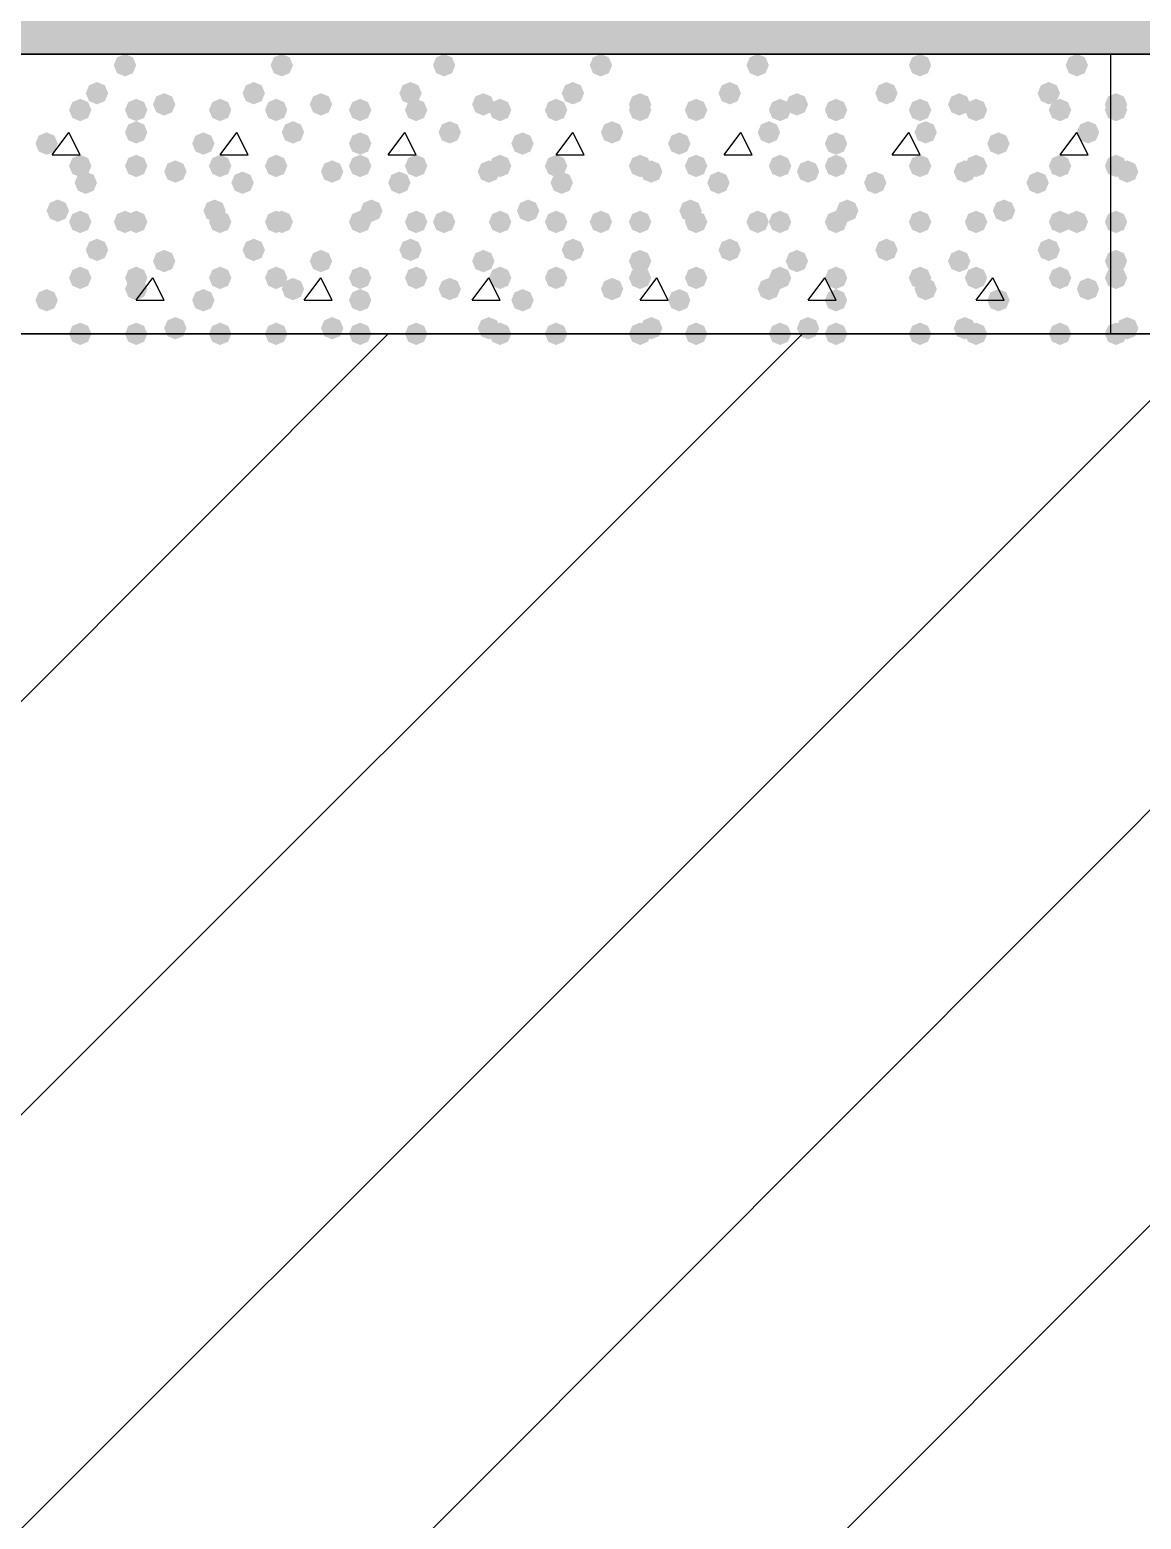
# Model space of a CAD drawing. Header units: millimetres. Extents: x 0 to 420, y 0 to 297.
# Drawn here: x 355.22 to 363.62, y 154.86 to 166.13 of the extents above; entities that cross this region are included whole.
import ezdxf

# ---------------------------------------------------------------- set-up
doc = ezdxf.new("R2010")
doc.units = ezdxf.units.MM
doc.layers.get('0').update_dxf_attribs({"linetype": 'CONTINUOUS'})

msp = doc.modelspace()

# ---------------------------------------------------------------- hatches: boundary and pattern name
at = {"true_color": 0x000008}
h = msp.add_hatch(color=0, dxfattribs=at)
h.paths.add_polyline_path([(378.544667, 177.927), (32.469667, 177.927), (378.544667, 165.946667)], flags=0)
h.paths.add_polyline_path([(32.469667, 177.927), (378.544667, 165.946667), (32.469667, 165.946667)], flags=0)
for points in [[(356.023333, 165.862), (355.998462, 165.802204), (355.938667, 165.777333), (355.878871, 165.802204), (355.854, 165.862), (355.878871, 165.921796), (355.938667, 165.946667), (355.998462, 165.921796)], [(357.208667, 165.862), (357.183796, 165.802204), (357.124, 165.777333), (357.064204, 165.802204), (357.039333, 165.862), (357.064204, 165.921796), (357.124, 165.946667), (357.183796, 165.921796)], [(358.436333, 165.862), (358.411462, 165.802204), (358.351667, 165.777333), (358.291871, 165.802204), (358.267, 165.862), (358.291871, 165.921796), (358.351667, 165.946667), (358.411462, 165.921796)], [(359.621667, 165.862), (359.596796, 165.802204), (359.537, 165.777333), (359.477204, 165.802204), (359.452333, 165.862), (359.477204, 165.921796), (359.537, 165.946667), (359.596796, 165.921796)], [(360.807, 165.862), (360.782129, 165.802204), (360.722333, 165.777333), (360.662537, 165.802204), (360.637667, 165.862), (360.662537, 165.921796), (360.722333, 165.946667), (360.782129, 165.921796)], [(362.034667, 165.862), (362.009796, 165.802204), (361.95, 165.777333), (361.890204, 165.802204), (361.865333, 165.862), (361.890204, 165.921796), (361.95, 165.946667), (362.009796, 165.921796)], [(363.22, 165.862), (363.195129, 165.802204), (363.135333, 165.777333), (363.075538, 165.802204), (363.050667, 165.862), (363.075537, 165.921796), (363.135333, 165.946667), (363.195129, 165.921796)], [(355.811667, 165.650333), (355.786796, 165.590537), (355.727, 165.565667), (355.667204, 165.590537), (355.642333, 165.650333), (355.667204, 165.710129), (355.727, 165.735), (355.786796, 165.710129)], [(356.319667, 165.565667), (356.294796, 165.505871), (356.235, 165.481), (356.175204, 165.505871), (356.150333, 165.565667), (356.175204, 165.625462), (356.235, 165.650333), (356.294796, 165.625463)], [(356.997, 165.650333), (356.972129, 165.590537), (356.912333, 165.565667), (356.852538, 165.590537), (356.827667, 165.650333), (356.852537, 165.710129), (356.912333, 165.735), (356.972129, 165.710129)], [(357.505, 165.565667), (357.480129, 165.505871), (357.420333, 165.481), (357.360537, 165.505871), (357.335667, 165.565667), (357.360537, 165.625462), (357.420333, 165.650333), (357.480129, 165.625463)], [(358.182333, 165.650333), (358.157462, 165.590537), (358.097667, 165.565667), (358.037871, 165.590537), (358.013, 165.650333), (358.037871, 165.710129), (358.097667, 165.735), (358.157462, 165.710129)], [(358.732667, 165.565667), (358.707796, 165.505871), (358.648, 165.481), (358.588204, 165.505871), (358.563333, 165.565667), (358.588204, 165.625462), (358.648, 165.650333), (358.707796, 165.625463)], [(359.41, 165.650333), (359.385129, 165.590537), (359.325333, 165.565667), (359.265538, 165.590537), (359.240667, 165.650333), (359.265537, 165.710129), (359.325333, 165.735), (359.385129, 165.710129)], [(359.918, 165.565667), (359.893129, 165.505871), (359.833333, 165.481), (359.773537, 165.505871), (359.748667, 165.565667), (359.773537, 165.625462), (359.833333, 165.650333), (359.893129, 165.625463)], [(360.595333, 165.650333), (360.570462, 165.590537), (360.510667, 165.565667), (360.450871, 165.590537), (360.426, 165.650333), (360.450871, 165.710129), (360.510667, 165.735), (360.570462, 165.710129)], [(361.103333, 165.565667), (361.078463, 165.505871), (361.018667, 165.481), (360.958871, 165.505871), (360.934, 165.565667), (360.958871, 165.625462), (361.018667, 165.650333), (361.078462, 165.625463)], [(361.780667, 165.650333), (361.755796, 165.590537), (361.696, 165.565667), (361.636204, 165.590537), (361.611333, 165.650333), (361.636204, 165.710129), (361.696, 165.735), (361.755796, 165.710129)], [(362.331, 165.565667), (362.306129, 165.505871), (362.246333, 165.481), (362.186537, 165.505871), (362.161667, 165.565667), (362.186537, 165.625462), (362.246333, 165.650333), (362.306129, 165.625463)], [(363.008333, 165.650333), (362.983462, 165.590537), (362.923667, 165.565667), (362.863871, 165.590537), (362.839, 165.650333), (362.863871, 165.710129), (362.923667, 165.735), (362.983462, 165.710129)], [(355.684667, 165.523333), (355.659796, 165.463537), (355.6, 165.438667), (355.540204, 165.463537), (355.515333, 165.523333), (355.540204, 165.583129), (355.6, 165.608), (355.659796, 165.583129)], [(356.108, 165.523333), (356.083129, 165.463537), (356.023333, 165.438667), (355.963538, 165.463537), (355.938667, 165.523333), (355.963537, 165.583129), (356.023333, 165.608), (356.083129, 165.583129)], [(356.743, 165.523333), (356.718129, 165.463537), (356.658333, 165.438667), (356.598538, 165.463537), (356.573667, 165.523333), (356.598537, 165.583129), (356.658333, 165.608), (356.718129, 165.583129)], [(357.166333, 165.523333), (357.141462, 165.463537), (357.081667, 165.438667), (357.021871, 165.463537), (356.997, 165.523333), (357.021871, 165.583129), (357.081667, 165.608), (357.141462, 165.583129)], [(357.801333, 165.523333), (357.776462, 165.463537), (357.716667, 165.438667), (357.656871, 165.463537), (357.632, 165.523333), (357.656871, 165.583129), (357.716667, 165.608), (357.776462, 165.583129)], [(358.224667, 165.523333), (358.199796, 165.463537), (358.14, 165.438667), (358.080204, 165.463537), (358.055333, 165.523333), (358.080204, 165.583129), (358.14, 165.608), (358.199796, 165.583129)], [(358.859667, 165.523333), (358.834796, 165.463537), (358.775, 165.438667), (358.715204, 165.463537), (358.690333, 165.523333), (358.715204, 165.583129), (358.775, 165.608), (358.834796, 165.583129)], [(359.283, 165.523333), (359.258129, 165.463537), (359.198333, 165.438667), (359.138537, 165.463537), (359.113667, 165.523333), (359.138537, 165.583129), (359.198333, 165.608), (359.258129, 165.583129)], [(359.918, 165.523333), (359.893129, 165.463537), (359.833333, 165.438667), (359.773537, 165.463537), (359.748667, 165.523333), (359.773537, 165.583129), (359.833333, 165.608), (359.893129, 165.583129)], [(360.341333, 165.523333), (360.316462, 165.463537), (360.256667, 165.438667), (360.196871, 165.463537), (360.172, 165.523333), (360.196871, 165.583129), (360.256667, 165.608), (360.316462, 165.583129)], [(360.976333, 165.523333), (360.951462, 165.463537), (360.891667, 165.438667), (360.831871, 165.463537), (360.807, 165.523333), (360.831871, 165.583129), (360.891667, 165.608), (360.951462, 165.583129)], [(361.399667, 165.523333), (361.374796, 165.463537), (361.315, 165.438667), (361.255204, 165.463537), (361.230333, 165.523333), (361.255204, 165.583129), (361.315, 165.608), (361.374796, 165.583129)], [(362.034667, 165.523333), (362.009796, 165.463537), (361.95, 165.438667), (361.890204, 165.463537), (361.865333, 165.523333), (361.890204, 165.583129), (361.95, 165.608), (362.009796, 165.583129)], [(362.458, 165.523333), (362.433129, 165.463537), (362.373333, 165.438667), (362.313538, 165.463537), (362.288667, 165.523333), (362.313537, 165.583129), (362.373333, 165.608), (362.433129, 165.583129)], [(363.093, 165.523333), (363.068129, 165.463537), (363.008333, 165.438667), (362.948537, 165.463537), (362.923667, 165.523333), (362.948537, 165.583129), (363.008333, 165.608), (363.068129, 165.583129)], [(356.108, 165.354), (356.083129, 165.294204), (356.023333, 165.269333), (355.963538, 165.294204), (355.938667, 165.354), (355.963537, 165.413796), (356.023333, 165.438667), (356.083129, 165.413796)], [(357.293333, 165.354), (357.268462, 165.294204), (357.208667, 165.269333), (357.148871, 165.294204), (357.124, 165.354), (357.148871, 165.413796), (357.208667, 165.438667), (357.268462, 165.413796)], [(358.478667, 165.354), (358.453796, 165.294204), (358.394, 165.269333), (358.334204, 165.294204), (358.309333, 165.354), (358.334204, 165.413796), (358.394, 165.438667), (358.453796, 165.413796)], [(359.706333, 165.354), (359.681462, 165.294204), (359.621667, 165.269333), (359.561871, 165.294204), (359.537, 165.354), (359.561871, 165.413796), (359.621667, 165.438667), (359.681462, 165.413796)], [(360.891667, 165.354), (360.866796, 165.294204), (360.807, 165.269333), (360.747204, 165.294204), (360.722333, 165.354), (360.747204, 165.413796), (360.807, 165.438667), (360.866796, 165.413796)], [(362.077, 165.354), (362.052129, 165.294204), (361.992333, 165.269333), (361.932538, 165.294204), (361.907667, 165.354), (361.932537, 165.413796), (361.992333, 165.438667), (362.052129, 165.413796)], [(363.304667, 165.354), (363.279796, 165.294204), (363.22, 165.269333), (363.160204, 165.294204), (363.135333, 165.354), (363.160204, 165.413796), (363.22, 165.438667), (363.279796, 165.413796)], [(355.430667, 165.269333), (355.405796, 165.209537), (355.346, 165.184667), (355.286204, 165.209537), (355.261333, 165.269333), (355.286204, 165.329129), (355.346, 165.354), (355.405796, 165.329129)], [(356.616, 165.269333), (356.591129, 165.209537), (356.531333, 165.184667), (356.471537, 165.209537), (356.446667, 165.269333), (356.471537, 165.329129), (356.531333, 165.354), (356.591129, 165.329129)], [(357.801333, 165.269333), (357.776462, 165.209537), (357.716667, 165.184667), (357.656871, 165.209537), (357.632, 165.269333), (357.656871, 165.329129), (357.716667, 165.354), (357.776462, 165.329129)], [(359.029, 165.269333), (359.004129, 165.209537), (358.944333, 165.184667), (358.884537, 165.209537), (358.859667, 165.269333), (358.884537, 165.329129), (358.944333, 165.354), (359.004129, 165.329129)], [(360.214333, 165.269333), (360.189462, 165.209537), (360.129667, 165.184667), (360.069871, 165.209537), (360.045, 165.269333), (360.069871, 165.329129), (360.129667, 165.354), (360.189462, 165.329129)], [(361.399667, 165.269333), (361.374796, 165.209537), (361.315, 165.184667), (361.255204, 165.209537), (361.230333, 165.269333), (361.255204, 165.329129), (361.315, 165.354), (361.374796, 165.329129)], [(362.627333, 165.269333), (362.602462, 165.209537), (362.542667, 165.184667), (362.482871, 165.209537), (362.458, 165.269333), (362.482871, 165.329129), (362.542667, 165.354), (362.602462, 165.329129)], [(355.684667, 165.1), (355.659796, 165.040204), (355.6, 165.015333), (355.540204, 165.040204), (355.515333, 165.1), (355.540204, 165.159796), (355.6, 165.184667), (355.659796, 165.159796)], [(356.108, 165.1), (356.083129, 165.040204), (356.023333, 165.015333), (355.963538, 165.040204), (355.938667, 165.1), (355.963537, 165.159796), (356.023333, 165.184667), (356.083129, 165.159796)], [(356.404333, 165.057667), (356.379462, 164.997871), (356.319667, 164.973), (356.259871, 164.997871), (356.235, 165.057667), (356.259871, 165.117462), (356.319667, 165.142333), (356.379462, 165.117463)], [(356.743, 165.1), (356.718129, 165.040204), (356.658333, 165.015333), (356.598538, 165.040204), (356.573667, 165.1), (356.598537, 165.159796), (356.658333, 165.184667), (356.718129, 165.159796)], [(357.166333, 165.1), (357.141462, 165.040204), (357.081667, 165.015333), (357.021871, 165.040204), (356.997, 165.1), (357.021871, 165.159796), (357.081667, 165.184667), (357.141462, 165.159796)], [(357.589667, 165.057667), (357.564796, 164.997871), (357.505, 164.973), (357.445204, 164.997871), (357.420333, 165.057667), (357.445204, 165.117462), (357.505, 165.142333), (357.564796, 165.117463)], [(357.801333, 165.1), (357.776462, 165.040204), (357.716667, 165.015333), (357.656871, 165.040204), (357.632, 165.1), (357.656871, 165.159796), (357.716667, 165.184667), (357.776462, 165.159796)], [(358.224667, 165.1), (358.199796, 165.040204), (358.14, 165.015333), (358.080204, 165.040204), (358.055333, 165.1), (358.080204, 165.159796), (358.14, 165.184667), (358.199796, 165.159796)], [(358.775, 165.057667), (358.750129, 164.997871), (358.690333, 164.973), (358.630538, 164.997871), (358.605667, 165.057667), (358.630537, 165.117462), (358.690333, 165.142333), (358.750129, 165.117463)], [(358.859667, 165.1), (358.834796, 165.040204), (358.775, 165.015333), (358.715204, 165.040204), (358.690333, 165.1), (358.715204, 165.159796), (358.775, 165.184667), (358.834796, 165.159796)], [(359.283, 165.1), (359.258129, 165.040204), (359.198333, 165.015333), (359.138537, 165.040204), (359.113667, 165.1), (359.138537, 165.159796), (359.198333, 165.184667), (359.258129, 165.159796)], [(359.918, 165.1), (359.893129, 165.040204), (359.833333, 165.015333), (359.773537, 165.040204), (359.748667, 165.1), (359.773537, 165.159796), (359.833333, 165.184667), (359.893129, 165.159796)], [(360.002667, 165.057667), (359.977796, 164.997871), (359.918, 164.973), (359.858204, 164.997871), (359.833333, 165.057667), (359.858204, 165.117462), (359.918, 165.142333), (359.977796, 165.117463)], [(360.341333, 165.1), (360.316462, 165.040204), (360.256667, 165.015333), (360.196871, 165.040204), (360.172, 165.1), (360.196871, 165.159796), (360.256667, 165.184667), (360.316462, 165.159796)], [(360.976333, 165.1), (360.951462, 165.040204), (360.891667, 165.015333), (360.831871, 165.040204), (360.807, 165.1), (360.831871, 165.159796), (360.891667, 165.184667), (360.951462, 165.159796)], [(361.188, 165.057667), (361.163129, 164.997871), (361.103333, 164.973), (361.043537, 164.997871), (361.018667, 165.057667), (361.043537, 165.117462), (361.103333, 165.142333), (361.163129, 165.117463)], [(361.399667, 165.1), (361.374796, 165.040204), (361.315, 165.015333), (361.255204, 165.040204), (361.230333, 165.1), (361.255204, 165.159796), (361.315, 165.184667), (361.374796, 165.159796)], [(362.034667, 165.1), (362.009796, 165.040204), (361.95, 165.015333), (361.890204, 165.040204), (361.865333, 165.1), (361.890204, 165.159796), (361.95, 165.184667), (362.009796, 165.159796)], [(362.373333, 165.057667), (362.348462, 164.997871), (362.288667, 164.973), (362.228871, 164.997871), (362.204, 165.057667), (362.228871, 165.117462), (362.288667, 165.142333), (362.348462, 165.117463)], [(362.458, 165.1), (362.433129, 165.040204), (362.373333, 165.015333), (362.313538, 165.040204), (362.288667, 165.1), (362.313537, 165.159796), (362.373333, 165.184667), (362.433129, 165.159796)], [(363.093, 165.1), (363.068129, 165.040204), (363.008333, 165.015333), (362.948537, 165.040204), (362.923667, 165.1), (362.948537, 165.159796), (363.008333, 165.184667), (363.068129, 165.159796)], [(355.727, 164.973), (355.702129, 164.913204), (355.642333, 164.888333), (355.582538, 164.913204), (355.557667, 164.973), (355.582537, 165.032796), (355.642333, 165.057667), (355.702129, 165.032796)], [(356.912333, 164.973), (356.887462, 164.913204), (356.827667, 164.888333), (356.767871, 164.913204), (356.743, 164.973), (356.767871, 165.032796), (356.827667, 165.057667), (356.887462, 165.032796)], [(358.097667, 164.973), (358.072796, 164.913204), (358.013, 164.888333), (357.953204, 164.913204), (357.928333, 164.973), (357.953204, 165.032796), (358.013, 165.057667), (358.072796, 165.032796)], [(359.325333, 164.973), (359.300462, 164.913204), (359.240667, 164.888333), (359.180871, 164.913204), (359.156, 164.973), (359.180871, 165.032796), (359.240667, 165.057667), (359.300462, 165.032796)], [(360.510667, 164.973), (360.485796, 164.913204), (360.426, 164.888333), (360.366204, 164.913204), (360.341333, 164.973), (360.366204, 165.032796), (360.426, 165.057667), (360.485796, 165.032796)], [(361.696, 164.973), (361.671129, 164.913204), (361.611333, 164.888333), (361.551537, 164.913204), (361.526667, 164.973), (361.551537, 165.032796), (361.611333, 165.057667), (361.671129, 165.032796)], [(362.923667, 164.973), (362.898796, 164.913204), (362.839, 164.888333), (362.779204, 164.913204), (362.754333, 164.973), (362.779204, 165.032796), (362.839, 165.057667), (362.898796, 165.032796)], [(355.515333, 164.761333), (355.490463, 164.701537), (355.430667, 164.676667), (355.370871, 164.701537), (355.346, 164.761333), (355.370871, 164.821129), (355.430667, 164.846), (355.490462, 164.821129)], [(355.684667, 164.676667), (355.659796, 164.616871), (355.6, 164.592), (355.540204, 164.616871), (355.515333, 164.676667), (355.540204, 164.736462), (355.6, 164.761333), (355.659796, 164.736463)], [(356.023333, 164.676667), (355.998462, 164.616871), (355.938667, 164.592), (355.878871, 164.616871), (355.854, 164.676667), (355.878871, 164.736462), (355.938667, 164.761333), (355.998462, 164.736463)], [(356.108, 164.676667), (356.083129, 164.616871), (356.023333, 164.592), (355.963538, 164.616871), (355.938667, 164.676667), (355.963537, 164.736462), (356.023333, 164.761333), (356.083129, 164.736463)], [(356.700667, 164.761333), (356.675796, 164.701537), (356.616, 164.676667), (356.556204, 164.701537), (356.531333, 164.761333), (356.556204, 164.821129), (356.616, 164.846), (356.675796, 164.821129)], [(356.743, 164.676667), (356.718129, 164.616871), (356.658333, 164.592), (356.598538, 164.616871), (356.573667, 164.676667), (356.598537, 164.736462), (356.658333, 164.761333), (356.718129, 164.736463)], [(357.166333, 164.676667), (357.141462, 164.616871), (357.081667, 164.592), (357.021871, 164.616871), (356.997, 164.676667), (357.021871, 164.736462), (357.081667, 164.761333), (357.141462, 164.736463)], [(357.208667, 164.676667), (357.183796, 164.616871), (357.124, 164.592), (357.064204, 164.616871), (357.039333, 164.676667), (357.064204, 164.736462), (357.124, 164.761333), (357.183796, 164.736463)], [(357.801333, 164.676667), (357.776462, 164.616871), (357.716667, 164.592), (357.656871, 164.616871), (357.632, 164.676667), (357.656871, 164.736462), (357.716667, 164.761333), (357.776462, 164.736463)], [(357.886, 164.761333), (357.861129, 164.701537), (357.801333, 164.676667), (357.741537, 164.701537), (357.716667, 164.761333), (357.741537, 164.821129), (357.801333, 164.846), (357.861129, 164.821129)], [(358.224667, 164.676667), (358.199796, 164.616871), (358.14, 164.592), (358.080204, 164.616871), (358.055333, 164.676667), (358.080204, 164.736462), (358.14, 164.761333), (358.199796, 164.736463)], [(358.436333, 164.676667), (358.411462, 164.616871), (358.351667, 164.592), (358.291871, 164.616871), (358.267, 164.676667), (358.291871, 164.736462), (358.351667, 164.761333), (358.411462, 164.736463)], [(358.859667, 164.676667), (358.834796, 164.616871), (358.775, 164.592), (358.715204, 164.616871), (358.690333, 164.676667), (358.715204, 164.736462), (358.775, 164.761333), (358.834796, 164.736463)], [(359.071333, 164.761333), (359.046462, 164.701537), (358.986667, 164.676667), (358.926871, 164.701537), (358.902, 164.761333), (358.926871, 164.821129), (358.986667, 164.846), (359.046462, 164.821129)], [(359.283, 164.676667), (359.258129, 164.616871), (359.198333, 164.592), (359.138537, 164.616871), (359.113667, 164.676667), (359.138537, 164.736462), (359.198333, 164.761333), (359.258129, 164.736463)], [(359.621667, 164.676667), (359.596796, 164.616871), (359.537, 164.592), (359.477204, 164.616871), (359.452333, 164.676667), (359.477204, 164.736462), (359.537, 164.761333), (359.596796, 164.736463)], [(359.918, 164.676667), (359.893129, 164.616871), (359.833333, 164.592), (359.773537, 164.616871), (359.748667, 164.676667), (359.773537, 164.736462), (359.833333, 164.761333), (359.893129, 164.736463)], [(360.299, 164.761333), (360.274129, 164.701537), (360.214333, 164.676667), (360.154537, 164.701537), (360.129667, 164.761333), (360.154537, 164.821129), (360.214333, 164.846), (360.274129, 164.821129)], [(360.341333, 164.676667), (360.316462, 164.616871), (360.256667, 164.592), (360.196871, 164.616871), (360.172, 164.676667), (360.196871, 164.736462), (360.256667, 164.761333), (360.316462, 164.736463)], [(360.807, 164.676667), (360.782129, 164.616871), (360.722333, 164.592), (360.662537, 164.616871), (360.637667, 164.676667), (360.662537, 164.736462), (360.722333, 164.761333), (360.782129, 164.736463)], [(360.976333, 164.676667), (360.951462, 164.616871), (360.891667, 164.592), (360.831871, 164.616871), (360.807, 164.676667), (360.831871, 164.736462), (360.891667, 164.761333), (360.951462, 164.736463)], [(361.399667, 164.676667), (361.374796, 164.616871), (361.315, 164.592), (361.255204, 164.616871), (361.230333, 164.676667), (361.255204, 164.736462), (361.315, 164.761333), (361.374796, 164.736463)], [(361.484333, 164.761333), (361.459462, 164.701537), (361.399667, 164.676667), (361.339871, 164.701537), (361.315, 164.761333), (361.339871, 164.821129), (361.399667, 164.846), (361.459462, 164.821129)], [(362.034667, 164.676667), (362.009796, 164.616871), (361.95, 164.592), (361.890204, 164.616871), (361.865333, 164.676667), (361.890204, 164.736462), (361.95, 164.761333), (362.009796, 164.736463)], [(362.034667, 164.676667), (362.009796, 164.616871), (361.95, 164.592), (361.890204, 164.616871), (361.865333, 164.676667), (361.890204, 164.736462), (361.95, 164.761333), (362.009796, 164.736463)], [(362.458, 164.676667), (362.433129, 164.616871), (362.373333, 164.592), (362.313538, 164.616871), (362.288667, 164.676667), (362.313537, 164.736462), (362.373333, 164.761333), (362.433129, 164.736463)], [(362.669667, 164.761333), (362.644796, 164.701537), (362.585, 164.676667), (362.525204, 164.701537), (362.500333, 164.761333), (362.525204, 164.821129), (362.585, 164.846), (362.644796, 164.821129)], [(363.093, 164.676667), (363.068129, 164.616871), (363.008333, 164.592), (362.948537, 164.616871), (362.923667, 164.676667), (362.948537, 164.736462), (363.008333, 164.761333), (363.068129, 164.736463)], [(363.22, 164.676667), (363.195129, 164.616871), (363.135333, 164.592), (363.075538, 164.616871), (363.050667, 164.676667), (363.075537, 164.736462), (363.135333, 164.761333), (363.195129, 164.736463)], [(355.811667, 164.465), (355.786796, 164.405204), (355.727, 164.380333), (355.667204, 164.405204), (355.642333, 164.465), (355.667204, 164.524796), (355.727, 164.549667), (355.786796, 164.524796)], [(356.997, 164.465), (356.972129, 164.405204), (356.912333, 164.380333), (356.852538, 164.405204), (356.827667, 164.465), (356.852537, 164.524796), (356.912333, 164.549667), (356.972129, 164.524796)], [(358.182333, 164.465), (358.157462, 164.405204), (358.097667, 164.380333), (358.037871, 164.405204), (358.013, 164.465), (358.037871, 164.524796), (358.097667, 164.549667), (358.157462, 164.524796)], [(359.41, 164.465), (359.385129, 164.405204), (359.325333, 164.380333), (359.265538, 164.405204), (359.240667, 164.465), (359.265537, 164.524796), (359.325333, 164.549667), (359.385129, 164.524796)], [(360.595333, 164.465), (360.570462, 164.405204), (360.510667, 164.380333), (360.450871, 164.405204), (360.426, 164.465), (360.450871, 164.524796), (360.510667, 164.549667), (360.570462, 164.524796)], [(361.780667, 164.465), (361.755796, 164.405204), (361.696, 164.380333), (361.636204, 164.405204), (361.611333, 164.465), (361.636204, 164.524796), (361.696, 164.549667), (361.755796, 164.524796)], [(363.008333, 164.465), (362.983462, 164.405204), (362.923667, 164.380333), (362.863871, 164.405204), (362.839, 164.465), (362.863871, 164.524796), (362.923667, 164.549667), (362.983462, 164.524796)], [(356.319667, 164.380333), (356.294796, 164.320537), (356.235, 164.295667), (356.175204, 164.320537), (356.150333, 164.380333), (356.175204, 164.440129), (356.235, 164.465), (356.294796, 164.440129)], [(357.505, 164.380333), (357.480129, 164.320537), (357.420333, 164.295667), (357.360537, 164.320537), (357.335667, 164.380333), (357.360537, 164.440129), (357.420333, 164.465), (357.480129, 164.440129)], [(358.732667, 164.380333), (358.707796, 164.320537), (358.648, 164.295667), (358.588204, 164.320537), (358.563333, 164.380333), (358.588204, 164.440129), (358.648, 164.465), (358.707796, 164.440129)], [(359.918, 164.380333), (359.893129, 164.320537), (359.833333, 164.295667), (359.773537, 164.320537), (359.748667, 164.380333), (359.773537, 164.440129), (359.833333, 164.465), (359.893129, 164.440129)], [(361.103333, 164.380333), (361.078463, 164.320537), (361.018667, 164.295667), (360.958871, 164.320537), (360.934, 164.380333), (360.958871, 164.440129), (361.018667, 164.465), (361.078462, 164.440129)], [(362.331, 164.380333), (362.306129, 164.320537), (362.246333, 164.295667), (362.186537, 164.320537), (362.161667, 164.380333), (362.186537, 164.440129), (362.246333, 164.465), (362.306129, 164.440129)], [(355.684667, 164.253333), (355.659796, 164.193537), (355.6, 164.168667), (355.540204, 164.193537), (355.515333, 164.253333), (355.540204, 164.313129), (355.6, 164.338), (355.659796, 164.313129)], [(356.108, 164.253333), (356.083129, 164.193537), (356.023333, 164.168667), (355.963538, 164.193537), (355.938667, 164.253333), (355.963537, 164.313129), (356.023333, 164.338), (356.083129, 164.313129)], [(356.743, 164.253333), (356.718129, 164.193537), (356.658333, 164.168667), (356.598538, 164.193537), (356.573667, 164.253333), (356.598537, 164.313129), (356.658333, 164.338), (356.718129, 164.313129)], [(357.166333, 164.253333), (357.141462, 164.193537), (357.081667, 164.168667), (357.021871, 164.193537), (356.997, 164.253333), (357.021871, 164.313129), (357.081667, 164.338), (357.141462, 164.313129)], [(357.801333, 164.253333), (357.776462, 164.193537), (357.716667, 164.168667), (357.656871, 164.193537), (357.632, 164.253333), (357.656871, 164.313129), (357.716667, 164.338), (357.776462, 164.313129)], [(358.224667, 164.253333), (358.199796, 164.193537), (358.14, 164.168667), (358.080204, 164.193537), (358.055333, 164.253333), (358.080204, 164.313129), (358.14, 164.338), (358.199796, 164.313129)], [(358.859667, 164.253333), (358.834796, 164.193537), (358.775, 164.168667), (358.715204, 164.193537), (358.690333, 164.253333), (358.715204, 164.313129), (358.775, 164.338), (358.834796, 164.313129)], [(359.283, 164.253333), (359.258129, 164.193537), (359.198333, 164.168667), (359.138537, 164.193537), (359.113667, 164.253333), (359.138537, 164.313129), (359.198333, 164.338), (359.258129, 164.313129)], [(359.918, 164.253333), (359.893129, 164.193537), (359.833333, 164.168667), (359.773537, 164.193537), (359.748667, 164.253333), (359.773537, 164.313129), (359.833333, 164.338), (359.893129, 164.313129)], [(360.341333, 164.253333), (360.316462, 164.193537), (360.256667, 164.168667), (360.196871, 164.193537), (360.172, 164.253333), (360.196871, 164.313129), (360.256667, 164.338), (360.316462, 164.313129)], [(360.976333, 164.253333), (360.951462, 164.193537), (360.891667, 164.168667), (360.831871, 164.193537), (360.807, 164.253333), (360.831871, 164.313129), (360.891667, 164.338), (360.951462, 164.313129)], [(361.399667, 164.253333), (361.374796, 164.193537), (361.315, 164.168667), (361.255204, 164.193537), (361.230333, 164.253333), (361.255204, 164.313129), (361.315, 164.338), (361.374796, 164.313129)], [(362.034667, 164.253333), (362.009796, 164.193537), (361.95, 164.168667), (361.890204, 164.193537), (361.865333, 164.253333), (361.890204, 164.313129), (361.95, 164.338), (362.009796, 164.313129)], [(362.458, 164.253333), (362.433129, 164.193537), (362.373333, 164.168667), (362.313538, 164.193537), (362.288667, 164.253333), (362.313537, 164.313129), (362.373333, 164.338), (362.433129, 164.313129)], [(363.093, 164.253333), (363.068129, 164.193537), (363.008333, 164.168667), (362.948537, 164.193537), (362.923667, 164.253333), (362.948537, 164.313129), (363.008333, 164.338), (363.068129, 164.313129)], [(356.108, 164.168667), (356.083129, 164.108871), (356.023333, 164.084), (355.963538, 164.108871), (355.938667, 164.168667), (355.963537, 164.228462), (356.023333, 164.253333), (356.083129, 164.228463)], [(357.293333, 164.168667), (357.268462, 164.108871), (357.208667, 164.084), (357.148871, 164.108871), (357.124, 164.168667), (357.148871, 164.228462), (357.208667, 164.253333), (357.268462, 164.228463)], [(358.478667, 164.168667), (358.453796, 164.108871), (358.394, 164.084), (358.334204, 164.108871), (358.309333, 164.168667), (358.334204, 164.228462), (358.394, 164.253333), (358.453796, 164.228463)], [(359.706333, 164.168667), (359.681462, 164.108871), (359.621667, 164.084), (359.561871, 164.108871), (359.537, 164.168667), (359.561871, 164.228462), (359.621667, 164.253333), (359.681462, 164.228463)], [(360.891667, 164.168667), (360.866796, 164.108871), (360.807, 164.084), (360.747204, 164.108871), (360.722333, 164.168667), (360.747204, 164.228462), (360.807, 164.253333), (360.866796, 164.228463)], [(362.077, 164.168667), (362.052129, 164.108871), (361.992333, 164.084), (361.932538, 164.108871), (361.907667, 164.168667), (361.932537, 164.228462), (361.992333, 164.253333), (362.052129, 164.228463)], [(363.304667, 164.168667), (363.279796, 164.108871), (363.22, 164.084), (363.160204, 164.108871), (363.135333, 164.168667), (363.160204, 164.228462), (363.22, 164.253333), (363.279796, 164.228463)], [(355.430667, 164.084), (355.405796, 164.024204), (355.346, 163.999333), (355.286204, 164.024204), (355.261333, 164.084), (355.286204, 164.143796), (355.346, 164.168667), (355.405796, 164.143796)], [(356.616, 164.084), (356.591129, 164.024204), (356.531333, 163.999333), (356.471537, 164.024204), (356.446667, 164.084), (356.471537, 164.143796), (356.531333, 164.168667), (356.591129, 164.143796)], [(357.801333, 164.084), (357.776462, 164.024204), (357.716667, 163.999333), (357.656871, 164.024204), (357.632, 164.084), (357.656871, 164.143796), (357.716667, 164.168667), (357.776462, 164.143796)], [(359.029, 164.084), (359.004129, 164.024204), (358.944333, 163.999333), (358.884537, 164.024204), (358.859667, 164.084), (358.884537, 164.143796), (358.944333, 164.168667), (359.004129, 164.143796)], [(360.214333, 164.084), (360.189462, 164.024204), (360.129667, 163.999333), (360.069871, 164.024204), (360.045, 164.084), (360.069871, 164.143796), (360.129667, 164.168667), (360.189462, 164.143796)], [(361.399667, 164.084), (361.374796, 164.024204), (361.315, 163.999333), (361.255204, 164.024204), (361.230333, 164.084), (361.255204, 164.143796), (361.315, 164.168667), (361.374796, 164.143796)], [(362.627333, 164.084), (362.602462, 164.024204), (362.542667, 163.999333), (362.482871, 164.024204), (362.458, 164.084), (362.482871, 164.143796), (362.542667, 164.168667), (362.602462, 164.143796)], [(356.404333, 163.872333), (356.379462, 163.812537), (356.319667, 163.787667), (356.259871, 163.812537), (356.235, 163.872333), (356.259871, 163.932129), (356.319667, 163.957), (356.379462, 163.932129)], [(357.589667, 163.872333), (357.564796, 163.812537), (357.505, 163.787667), (357.445204, 163.812537), (357.420333, 163.872333), (357.445204, 163.932129), (357.505, 163.957), (357.564796, 163.932129)], [(358.775, 163.872333), (358.750129, 163.812537), (358.690333, 163.787667), (358.630538, 163.812537), (358.605667, 163.872333), (358.630537, 163.932129), (358.690333, 163.957), (358.750129, 163.932129)], [(360.002667, 163.872333), (359.977796, 163.812537), (359.918, 163.787667), (359.858204, 163.812537), (359.833333, 163.872333), (359.858204, 163.932129), (359.918, 163.957), (359.977796, 163.932129)], [(361.188, 163.872333), (361.163129, 163.812537), (361.103333, 163.787667), (361.043537, 163.812537), (361.018667, 163.872333), (361.043537, 163.932129), (361.103333, 163.957), (361.163129, 163.932129)], [(362.373333, 163.872333), (362.348462, 163.812537), (362.288667, 163.787667), (362.228871, 163.812537), (362.204, 163.872333), (362.228871, 163.932129), (362.288667, 163.957), (362.348462, 163.932129)], [(355.684667, 163.83), (355.659796, 163.770204), (355.6, 163.745333), (355.540204, 163.770204), (355.515333, 163.83), (355.540204, 163.889796), (355.6, 163.914667), (355.659796, 163.889796)], [(356.108, 163.83), (356.083129, 163.770204), (356.023333, 163.745333), (355.963538, 163.770204), (355.938667, 163.83), (355.963537, 163.889796), (356.023333, 163.914667), (356.083129, 163.889796)], [(356.743, 163.83), (356.718129, 163.770204), (356.658333, 163.745333), (356.598538, 163.770204), (356.573667, 163.83), (356.598537, 163.889796), (356.658333, 163.914667), (356.718129, 163.889796)], [(357.166333, 163.83), (357.141462, 163.770204), (357.081667, 163.745333), (357.021871, 163.770204), (356.997, 163.83), (357.021871, 163.889796), (357.081667, 163.914667), (357.141462, 163.889796)], [(357.801333, 163.83), (357.776462, 163.770204), (357.716667, 163.745333), (357.656871, 163.770204), (357.632, 163.83), (357.656871, 163.889796), (357.716667, 163.914667), (357.776462, 163.889796)], [(358.224667, 163.83), (358.199796, 163.770204), (358.14, 163.745333), (358.080204, 163.770204), (358.055333, 163.83), (358.080204, 163.889796), (358.14, 163.914667), (358.199796, 163.889796)], [(358.859667, 163.83), (358.834796, 163.770204), (358.775, 163.745333), (358.715204, 163.770204), (358.690333, 163.83), (358.715204, 163.889796), (358.775, 163.914667), (358.834796, 163.889796)], [(359.283, 163.83), (359.258129, 163.770204), (359.198333, 163.745333), (359.138537, 163.770204), (359.113667, 163.83), (359.138537, 163.889796), (359.198333, 163.914667), (359.258129, 163.889796)], [(359.918, 163.83), (359.893129, 163.770204), (359.833333, 163.745333), (359.773537, 163.770204), (359.748667, 163.83), (359.773537, 163.889796), (359.833333, 163.914667), (359.893129, 163.889796)], [(360.341333, 163.83), (360.316462, 163.770204), (360.256667, 163.745333), (360.196871, 163.770204), (360.172, 163.83), (360.196871, 163.889796), (360.256667, 163.914667), (360.316462, 163.889796)], [(360.976333, 163.83), (360.951462, 163.770204), (360.891667, 163.745333), (360.831871, 163.770204), (360.807, 163.83), (360.831871, 163.889796), (360.891667, 163.914667), (360.951462, 163.889796)], [(361.399667, 163.83), (361.374796, 163.770204), (361.315, 163.745333), (361.255204, 163.770204), (361.230333, 163.83), (361.255204, 163.889796), (361.315, 163.914667), (361.374796, 163.889796)], [(362.034667, 163.83), (362.009796, 163.770204), (361.95, 163.745333), (361.890204, 163.770204), (361.865333, 163.83), (361.890204, 163.889796), (361.95, 163.914667), (362.009796, 163.889796)], [(362.458, 163.83), (362.433129, 163.770204), (362.373333, 163.745333), (362.313538, 163.770204), (362.288667, 163.83), (362.313537, 163.889796), (362.373333, 163.914667), (362.433129, 163.889796)], [(363.093, 163.83), (363.068129, 163.770204), (363.008333, 163.745333), (362.948537, 163.770204), (362.923667, 163.83), (362.948537, 163.889796), (363.008333, 163.914667), (363.068129, 163.889796)]]:
    msp.add_hatch(color=0, dxfattribs=at).paths.add_polyline_path(points, flags=0)
at = {"true_color": 0x000007}
for points in [[(363.516333, 165.565667), (363.491463, 165.505871), (363.431667, 165.481), (363.371871, 165.505871), (363.347, 165.565667), (363.371871, 165.625462), (363.431667, 165.650333), (363.491462, 165.625463)], [(363.516333, 165.523333), (363.491463, 165.463537), (363.431667, 165.438667), (363.371871, 165.463537), (363.347, 165.523333), (363.371871, 165.583129), (363.431667, 165.608), (363.491462, 165.583129)], [(363.516333, 165.1), (363.491463, 165.040204), (363.431667, 165.015333), (363.371871, 165.040204), (363.347, 165.1), (363.371871, 165.159796), (363.431667, 165.184667), (363.491462, 165.159796)], [(363.601, 165.057667), (363.576129, 164.997871), (363.516333, 164.973), (363.456537, 164.997871), (363.431667, 165.057667), (363.456537, 165.117462), (363.516333, 165.142333), (363.576129, 165.117463)], [(363.516333, 164.676667), (363.491463, 164.616871), (363.431667, 164.592), (363.371871, 164.616871), (363.347, 164.676667), (363.371871, 164.736462), (363.431667, 164.761333), (363.491462, 164.736463)], [(363.516333, 164.380333), (363.491463, 164.320537), (363.431667, 164.295667), (363.371871, 164.320537), (363.347, 164.380333), (363.371871, 164.440129), (363.431667, 164.465), (363.491462, 164.440129)], [(363.516333, 164.253333), (363.491463, 164.193537), (363.431667, 164.168667), (363.371871, 164.193537), (363.347, 164.253333), (363.371871, 164.313129), (363.431667, 164.338), (363.491462, 164.313129)], [(363.601, 163.872333), (363.576129, 163.812537), (363.516333, 163.787667), (363.456537, 163.812537), (363.431667, 163.872333), (363.456537, 163.932129), (363.516333, 163.957), (363.576129, 163.932129)], [(363.516333, 163.83), (363.491463, 163.770204), (363.431667, 163.745333), (363.371871, 163.770204), (363.347, 163.83), (363.371871, 163.889796), (363.431667, 163.914667), (363.491462, 163.889796)]]:
    msp.add_hatch(color=0, dxfattribs=at).paths.add_polyline_path(points, flags=0)

# ---------------------------------------------------------------- linework, layer by layer
at = {"color": 0, "true_color": 0x000008}
msp.add_lwpolyline([(32.469667, 177.927), (378.544667, 165.946667), (32.469667, 165.946667)], close=True, dxfattribs=at)
at = {"color": 0, "true_color": 0x000007}
for points in [[(31.369, 142.621), (31.369, 165.946667), (379.603, 165.946667), (379.603, 142.621), (217.17, 142.621), (217.17, 121.454333), (193.844333, 121.454333), (193.844333, 142.621)], [(31.369, 142.621), (31.369, 165.946667), (379.603, 165.946667), (379.603, 142.621), (217.17, 142.621), (217.17, 121.454333), (193.844333, 121.454333), (193.844333, 142.621)], [(363.389333, 165.946667), (363.389333, 163.83), (365.506, 163.83), (365.506, 165.946667)]]:
    msp.add_lwpolyline(points, close=True, dxfattribs=at)
for points in [[(363.389333, 165.946667), (344.297, 165.946667)], [(344.297, 163.83), (363.389333, 163.83)]]:
    msp.add_lwpolyline(points, dxfattribs=at)
at = {"color": 0, "true_color": 0x000008}
for points in [[(355.388333, 165.184667), (355.515333, 165.354)], [(355.6, 165.184667), (355.515333, 165.354)], [(356.658333, 165.184667), (356.785333, 165.354)], [(356.87, 165.184667), (356.785333, 165.354)], [(357.928333, 165.184667), (358.055333, 165.354)], [(358.14, 165.184667), (358.055333, 165.354)], [(359.198333, 165.184667), (359.325333, 165.354)], [(359.41, 165.184667), (359.325333, 165.354)], [(360.468333, 165.184667), (360.595333, 165.354)], [(360.68, 165.184667), (360.595333, 165.354)], [(361.738333, 165.184667), (361.865333, 165.354)], [(361.95, 165.184667), (361.865333, 165.354)], [(363.008333, 165.184667), (363.135333, 165.354)], [(363.22, 165.184667), (363.135333, 165.354)], [(355.388333, 165.184667), (355.6, 165.184667)], [(356.658333, 165.184667), (356.87, 165.184667)], [(357.928333, 165.184667), (358.14, 165.184667)], [(359.198333, 165.184667), (359.41, 165.184667)], [(360.468333, 165.184667), (360.68, 165.184667)], [(361.738333, 165.184667), (361.95, 165.184667)], [(363.008333, 165.184667), (363.22, 165.184667)], [(356.023333, 164.084), (356.150333, 164.253333)], [(356.235, 164.084), (356.150333, 164.253333)], [(357.293333, 164.084), (357.420333, 164.253333)], [(357.505, 164.084), (357.420333, 164.253333)], [(358.563333, 164.084), (358.690333, 164.253333)], [(358.775, 164.084), (358.690333, 164.253333)], [(359.833333, 164.084), (359.960333, 164.253333)], [(360.045, 164.084), (359.960333, 164.253333)], [(361.103333, 164.084), (361.230333, 164.253333)], [(361.315, 164.084), (361.230333, 164.253333)], [(362.373333, 164.084), (362.500333, 164.253333)], [(362.585, 164.084), (362.500333, 164.253333)], [(356.023333, 164.084), (356.235, 164.084)], [(357.293333, 164.084), (357.505, 164.084)], [(358.563333, 164.084), (358.775, 164.084)], [(359.833333, 164.084), (360.045, 164.084)], [(361.103333, 164.084), (361.315, 164.084)], [(362.373333, 164.084), (362.585, 164.084)]]:
    msp.add_lwpolyline(points, dxfattribs=at)
at = {"color": 0, "true_color": 0x0000fd}
msp.add_lwpolyline([(215.053333, 144.737667), (377.486333, 144.737667), (377.486333, 163.83), (33.528, 163.83), (33.528, 144.737667), (195.961, 144.737667), (195.961, 123.571), (215.053333, 123.571)], close=True, dxfattribs=at)
at = {"color": 0, "true_color": 0x000003}
for points in [[(338.878334, 144.737666), (357.928334, 163.829999)], [(341.968667, 144.737666), (361.061, 163.829999)], [(345.101334, 144.737666), (364.193667, 163.829999)], [(348.234, 144.737666), (367.284, 163.829999)], [(351.366667, 144.737666), (370.416667, 163.829999)]]:
    msp.add_lwpolyline(points, dxfattribs=at)

doc.saveas('drawing.dxf')
